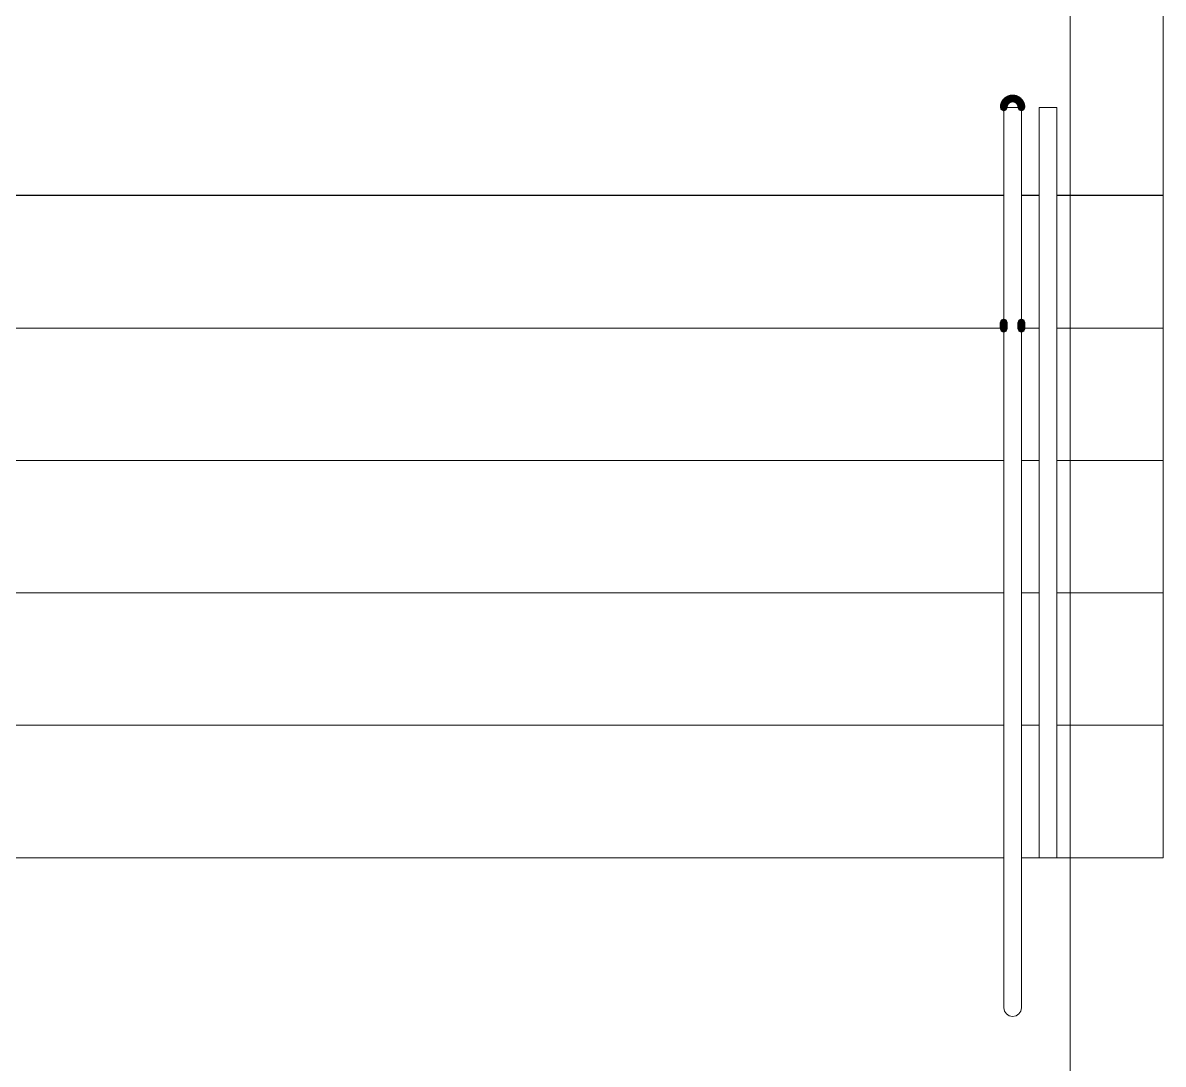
# Model space of a CAD drawing. Header units: millimetres. Extents: x -546 to 1681, y -650 to 1730.
# Drawn here: x 585.46 to 611.28, y 237.79 to 261.39 of the extents above; entities that cross this region are included whole.
import ezdxf

# ---------------------------------------------------------------- set-up
doc = ezdxf.new("R2010")
doc.units = ezdxf.units.MM

msp = doc.modelspace()

# ---------------------------------------------------------------- hatches: boundary and pattern name
h = msp.add_hatch(color=7)
h.dxf.hatch_style = 2
h.paths.add_polyline_path([(607.583, 259.479), (607.609, 259.416), (607.673, 259.389), (607.736, 259.416), (607.763, 259.479), (607.736, 259.551), (607.673, 259.577), (607.609, 259.551)])
h = msp.add_hatch(color=7)
h.dxf.hatch_style = 2
h.paths.add_polyline_path([(607.584, 259.498), (607.602, 259.432), (607.662, 259.398), (607.728, 259.416), (607.762, 259.476), (607.745, 259.55), (607.685, 259.584), (607.619, 259.566)])
h = msp.add_hatch(color=7)
h.dxf.hatch_style = 2
h.paths.add_polyline_path([(607.585, 259.506), (607.603, 259.44), (607.663, 259.406), (607.729, 259.424), (607.763, 259.484), (607.746, 259.558), (607.686, 259.592), (607.62, 259.574)])
h = msp.add_hatch(color=7)
h.dxf.hatch_style = 2
h.paths.add_polyline_path([(607.586, 259.514), (607.604, 259.448), (607.664, 259.414), (607.73, 259.432), (607.764, 259.492), (607.747, 259.566), (607.687, 259.6), (607.621, 259.582)])
h = msp.add_hatch(color=7)
h.dxf.hatch_style = 2
h.paths.add_polyline_path([(607.589, 259.533), (607.599, 259.465), (607.654, 259.424), (607.722, 259.434), (607.763, 259.489), (607.755, 259.565), (607.7, 259.606), (607.632, 259.596)])
h = msp.add_hatch(color=7)
h.dxf.hatch_style = 2
h.paths.add_polyline_path([(607.591, 259.541), (607.601, 259.473), (607.656, 259.432), (607.724, 259.442), (607.765, 259.497), (607.757, 259.573), (607.702, 259.614), (607.634, 259.604)])
h = msp.add_hatch(color=7)
h.dxf.hatch_style = 2
h.paths.add_polyline_path([(607.591, 259.541), (607.601, 259.473), (607.656, 259.432), (607.724, 259.442), (607.765, 259.497), (607.757, 259.573), (607.702, 259.614), (607.634, 259.604)])
h = msp.add_hatch(color=7)
h.dxf.hatch_style = 2
h.paths.add_polyline_path([(607.596, 259.556), (607.606, 259.488), (607.661, 259.447), (607.729, 259.457), (607.77, 259.512), (607.762, 259.588), (607.707, 259.629), (607.639, 259.619)])
h = msp.add_hatch(color=7)
h.dxf.hatch_style = 2
h.paths.add_polyline_path([(607.596, 259.556), (607.606, 259.488), (607.661, 259.447), (607.729, 259.457), (607.77, 259.512), (607.762, 259.588), (607.707, 259.629), (607.639, 259.619)])
h = msp.add_hatch(color=7)
h.dxf.hatch_style = 2
h.paths.add_polyline_path([(607.597, 259.563), (607.596, 259.494), (607.644, 259.444), (607.713, 259.444), (607.763, 259.492), (607.766, 259.568), (607.718, 259.617), (607.65, 259.618)])
h = msp.add_hatch(color=7)
h.dxf.hatch_style = 2
h.paths.add_polyline_path([(607.597, 259.563), (607.596, 259.494), (607.644, 259.444), (607.713, 259.444), (607.763, 259.492), (607.766, 259.568), (607.718, 259.617), (607.65, 259.618)])
h = msp.add_hatch(color=7)
h.dxf.hatch_style = 2
h.paths.add_polyline_path([(607.61, 259.594), (607.601, 259.526), (607.643, 259.471), (607.712, 259.462), (607.766, 259.505), (607.779, 259.58), (607.737, 259.634), (607.668, 259.643)])
h = msp.add_hatch(color=7)
h.dxf.hatch_style = 2
h.paths.add_polyline_path([(607.61, 259.594), (607.601, 259.526), (607.643, 259.471), (607.712, 259.462), (607.766, 259.505), (607.779, 259.58), (607.737, 259.634), (607.668, 259.643)])
h = msp.add_hatch(color=7)
h.dxf.hatch_style = 2
h.paths.add_polyline_path([(607.602, 259.578), (607.601, 259.509), (607.649, 259.459), (607.718, 259.459), (607.768, 259.507), (607.771, 259.583), (607.723, 259.632), (607.655, 259.633)])
h = msp.add_hatch(color=7)
h.dxf.hatch_style = 2
h.paths.add_polyline_path([(607.602, 259.578), (607.601, 259.509), (607.649, 259.459), (607.718, 259.459), (607.768, 259.507), (607.771, 259.583), (607.723, 259.632), (607.655, 259.633)])
h = msp.add_hatch(color=7)
h.dxf.hatch_style = 2
h.paths.add_polyline_path([(607.617, 259.609), (607.608, 259.541), (607.65, 259.486), (607.719, 259.477), (607.773, 259.52), (607.786, 259.595), (607.744, 259.649), (607.675, 259.658)])
h = msp.add_hatch(color=7)
h.dxf.hatch_style = 2
h.paths.add_polyline_path([(607.617, 259.609), (607.608, 259.541), (607.65, 259.486), (607.719, 259.477), (607.773, 259.52), (607.786, 259.595), (607.744, 259.649), (607.675, 259.658)])
h = msp.add_hatch(color=7)
h.dxf.hatch_style = 2
h.paths.add_polyline_path([(607.608, 259.588), (607.61, 259.519), (607.66, 259.472), (607.729, 259.474), (607.776, 259.525), (607.777, 259.601), (607.727, 259.648), (607.658, 259.646)])
h = msp.add_hatch(color=7)
h.dxf.hatch_style = 2
h.paths.add_polyline_path([(607.608, 259.588), (607.61, 259.519), (607.66, 259.472), (607.729, 259.474), (607.776, 259.525), (607.777, 259.601), (607.727, 259.648), (607.658, 259.646)])
h = msp.add_hatch(color=7)
h.dxf.hatch_style = 2
h.paths.add_polyline_path([(607.621, 259.616), (607.612, 259.548), (607.654, 259.493), (607.723, 259.484), (607.777, 259.527), (607.79, 259.602), (607.748, 259.656), (607.679, 259.665)])
h = msp.add_hatch(color=7)
h.dxf.hatch_style = 2
h.paths.add_polyline_path([(607.621, 259.616), (607.612, 259.548), (607.654, 259.493), (607.723, 259.484), (607.777, 259.527), (607.79, 259.602), (607.748, 259.656), (607.679, 259.665)])
h = msp.add_hatch(color=7)
h.dxf.hatch_style = 2
h.paths.add_polyline_path([(607.628, 259.628), (607.615, 259.561), (607.653, 259.503), (607.721, 259.49), (607.778, 259.528), (607.795, 259.602), (607.757, 259.659), (607.689, 259.672)])
h = msp.add_hatch(color=7)
h.dxf.hatch_style = 2
h.paths.add_polyline_path([(607.628, 259.628), (607.615, 259.561), (607.653, 259.503), (607.721, 259.49), (607.778, 259.528), (607.795, 259.602), (607.757, 259.659), (607.689, 259.672)])
h = msp.add_hatch(color=7)
h.dxf.hatch_style = 2
h.paths.add_polyline_path([(607.634, 259.636), (607.618, 259.569), (607.655, 259.511), (607.722, 259.495), (607.78, 259.532), (607.801, 259.606), (607.764, 259.664), (607.697, 259.68)])
h = msp.add_hatch(color=7)
h.dxf.hatch_style = 2
h.paths.add_polyline_path([(607.634, 259.636), (607.618, 259.569), (607.655, 259.511), (607.722, 259.495), (607.78, 259.532), (607.801, 259.606), (607.764, 259.664), (607.697, 259.68)])
h = msp.add_hatch(color=7)
h.dxf.hatch_style = 2
h.paths.add_polyline_path([(607.643, 259.649), (607.622, 259.583), (607.654, 259.522), (607.72, 259.502), (607.781, 259.534), (607.806, 259.605), (607.775, 259.666), (607.709, 259.687)])
h = msp.add_hatch(color=7)
h.dxf.hatch_style = 2
h.paths.add_polyline_path([(607.643, 259.649), (607.622, 259.583), (607.654, 259.522), (607.72, 259.502), (607.781, 259.534), (607.806, 259.605), (607.775, 259.666), (607.709, 259.687)])
h = msp.add_hatch(color=7)
h.dxf.hatch_style = 2
h.paths.add_polyline_path([(607.648, 259.655), (607.627, 259.589), (607.659, 259.528), (607.725, 259.508), (607.786, 259.54), (607.811, 259.611), (607.78, 259.672), (607.714, 259.693)])
h = msp.add_hatch(color=7)
h.dxf.hatch_style = 2
h.paths.add_polyline_path([(607.648, 259.655), (607.627, 259.589), (607.659, 259.528), (607.725, 259.508), (607.786, 259.54), (607.811, 259.611), (607.78, 259.672), (607.714, 259.693)])
h = msp.add_hatch(color=7)
h.dxf.hatch_style = 2
h.paths.add_polyline_path([(607.658, 259.667), (607.632, 259.603), (607.658, 259.54), (607.722, 259.513), (607.786, 259.54), (607.818, 259.609), (607.792, 259.673), (607.728, 259.699)])
h = msp.add_hatch(color=7)
h.dxf.hatch_style = 2
h.paths.add_polyline_path([(607.658, 259.667), (607.632, 259.603), (607.658, 259.54), (607.722, 259.513), (607.786, 259.54), (607.818, 259.609), (607.792, 259.673), (607.728, 259.699)])
h = msp.add_hatch(color=7)
h.dxf.hatch_style = 2
h.paths.add_polyline_path([(607.659, 259.667), (607.638, 259.601), (607.67, 259.54), (607.736, 259.52), (607.797, 259.552), (607.822, 259.623), (607.791, 259.684), (607.725, 259.705)])
h = msp.add_hatch(color=7)
h.dxf.hatch_style = 2
h.paths.add_polyline_path([(607.659, 259.667), (607.638, 259.601), (607.67, 259.54), (607.736, 259.52), (607.797, 259.552), (607.822, 259.623), (607.791, 259.684), (607.725, 259.705)])
h = msp.add_hatch(color=7)
h.dxf.hatch_style = 2
h.paths.add_polyline_path([(607.675, 259.684), (607.643, 259.623), (607.664, 259.558), (607.725, 259.526), (607.791, 259.546), (607.828, 259.612), (607.808, 259.678), (607.747, 259.71)])
h = msp.add_hatch(color=7)
h.dxf.hatch_style = 2
h.paths.add_polyline_path([(607.675, 259.684), (607.643, 259.623), (607.664, 259.558), (607.725, 259.526), (607.791, 259.546), (607.828, 259.612), (607.808, 259.678), (607.747, 259.71)])
h = msp.add_hatch(color=7)
h.dxf.hatch_style = 2
h.paths.add_polyline_path([(607.681, 259.689), (607.649, 259.628), (607.67, 259.563), (607.731, 259.531), (607.797, 259.551), (607.834, 259.617), (607.814, 259.683), (607.753, 259.715)])
h = msp.add_hatch(color=7)
h.dxf.hatch_style = 2
h.paths.add_polyline_path([(607.681, 259.689), (607.649, 259.628), (607.67, 259.563), (607.731, 259.531), (607.797, 259.551), (607.834, 259.617), (607.814, 259.683), (607.753, 259.715)])
h = msp.add_hatch(color=7)
h.dxf.hatch_style = 2
h.paths.add_polyline_path([(607.687, 259.694), (607.655, 259.633), (607.676, 259.568), (607.737, 259.536), (607.803, 259.556), (607.84, 259.622), (607.82, 259.688), (607.759, 259.72)])
h = msp.add_hatch(color=7)
h.dxf.hatch_style = 2
h.paths.add_polyline_path([(607.687, 259.694), (607.655, 259.633), (607.676, 259.568), (607.737, 259.536), (607.803, 259.556), (607.84, 259.622), (607.82, 259.688), (607.759, 259.72)])
h = msp.add_hatch(color=7)
h.dxf.hatch_style = 2
h.paths.add_polyline_path([(607.699, 259.703), (607.662, 259.645), (607.678, 259.578), (607.736, 259.541), (607.803, 259.557), (607.847, 259.62), (607.831, 259.687), (607.773, 259.724)])
h = msp.add_hatch(color=7)
h.dxf.hatch_style = 2
h.paths.add_polyline_path([(607.699, 259.703), (607.662, 259.645), (607.678, 259.578), (607.736, 259.541), (607.803, 259.557), (607.847, 259.62), (607.831, 259.687), (607.773, 259.724)])
h = msp.add_hatch(color=7)
h.dxf.hatch_style = 2
h.paths.add_polyline_path([(607.7, 259.704), (607.668, 259.643), (607.689, 259.578), (607.75, 259.546), (607.816, 259.566), (607.853, 259.632), (607.833, 259.698), (607.772, 259.73)])
h = msp.add_hatch(color=7)
h.dxf.hatch_style = 2
h.paths.add_polyline_path([(607.7, 259.704), (607.668, 259.643), (607.689, 259.578), (607.75, 259.546), (607.816, 259.566), (607.853, 259.632), (607.833, 259.698), (607.772, 259.73)])
h = msp.add_hatch(color=7)
h.dxf.hatch_style = 2
h.paths.add_polyline_path([(607.719, 259.718), (607.677, 259.664), (607.686, 259.596), (607.74, 259.553), (607.809, 259.562), (607.858, 259.621), (607.849, 259.689), (607.795, 259.731)])
h = msp.add_hatch(color=7)
h.dxf.hatch_style = 2
h.paths.add_polyline_path([(607.719, 259.718), (607.677, 259.664), (607.686, 259.596), (607.74, 259.553), (607.809, 259.562), (607.858, 259.621), (607.849, 259.689), (607.795, 259.731)])
h = msp.add_hatch(color=7)
h.dxf.hatch_style = 2
h.paths.add_polyline_path([(607.726, 259.722), (607.684, 259.668), (607.693, 259.6), (607.747, 259.557), (607.816, 259.566), (607.865, 259.625), (607.856, 259.693), (607.802, 259.735)])
h = msp.add_hatch(color=7)
h.dxf.hatch_style = 2
h.paths.add_polyline_path([(607.726, 259.722), (607.684, 259.668), (607.693, 259.6), (607.747, 259.557), (607.816, 259.566), (607.865, 259.625), (607.856, 259.693), (607.802, 259.735)])
h = msp.add_hatch(color=7)
h.dxf.hatch_style = 2
h.paths.add_polyline_path([(607.742, 259.731), (607.694, 259.682), (607.695, 259.613), (607.745, 259.565), (607.813, 259.565), (607.868, 259.618), (607.868, 259.687), (607.818, 259.735)])
h = msp.add_hatch(color=7)
h.dxf.hatch_style = 2
h.paths.add_polyline_path([(607.742, 259.731), (607.694, 259.682), (607.695, 259.613), (607.745, 259.565), (607.813, 259.565), (607.868, 259.618), (607.868, 259.687), (607.818, 259.735)])
h = msp.add_hatch(color=7)
h.dxf.hatch_style = 2
h.paths.add_polyline_path([(607.745, 259.732), (607.7, 259.68), (607.704, 259.611), (607.757, 259.566), (607.825, 259.571), (607.878, 259.627), (607.873, 259.695), (607.821, 259.74)])
h = msp.add_hatch(color=7)
h.dxf.hatch_style = 2
h.paths.add_polyline_path([(607.745, 259.732), (607.7, 259.68), (607.704, 259.611), (607.757, 259.566), (607.825, 259.571), (607.878, 259.627), (607.873, 259.695), (607.821, 259.74)])
h = msp.add_hatch(color=7)
h.dxf.hatch_style = 2
h.paths.add_polyline_path([(607.757, 259.738), (607.709, 259.689), (607.71, 259.62), (607.76, 259.572), (607.828, 259.572), (607.883, 259.625), (607.883, 259.694), (607.833, 259.742)])
h = msp.add_hatch(color=7)
h.dxf.hatch_style = 2
h.paths.add_polyline_path([(607.757, 259.738), (607.709, 259.689), (607.71, 259.62), (607.76, 259.572), (607.828, 259.572), (607.883, 259.625), (607.883, 259.694), (607.833, 259.742)])
h = msp.add_hatch(color=7)
h.dxf.hatch_style = 2
h.paths.add_polyline_path([(607.778, 259.745), (607.723, 259.704), (607.713, 259.636), (607.754, 259.581), (607.822, 259.571), (607.885, 259.614), (607.895, 259.682), (607.854, 259.737)])
h = msp.add_hatch(color=7)
h.dxf.hatch_style = 2
h.paths.add_polyline_path([(607.778, 259.745), (607.723, 259.704), (607.713, 259.636), (607.754, 259.581), (607.822, 259.571), (607.885, 259.614), (607.895, 259.682), (607.854, 259.737)])
h = msp.add_hatch(color=7)
h.dxf.hatch_style = 2
h.paths.add_polyline_path([(607.772, 259.743), (607.724, 259.694), (607.725, 259.625), (607.775, 259.577), (607.843, 259.577), (607.898, 259.63), (607.898, 259.699), (607.848, 259.747)])
h = msp.add_hatch(color=7)
h.dxf.hatch_style = 2
h.paths.add_polyline_path([(607.772, 259.743), (607.724, 259.694), (607.725, 259.625), (607.775, 259.577), (607.843, 259.577), (607.898, 259.63), (607.898, 259.699), (607.848, 259.747)])
h = msp.add_hatch(color=7)
h.dxf.hatch_style = 2
h.paths.add_polyline_path([(607.793, 259.75), (607.738, 259.709), (607.728, 259.641), (607.769, 259.586), (607.837, 259.576), (607.9, 259.619), (607.91, 259.687), (607.869, 259.742)])
h = msp.add_hatch(color=7)
h.dxf.hatch_style = 2
h.paths.add_polyline_path([(607.793, 259.75), (607.738, 259.709), (607.728, 259.641), (607.769, 259.586), (607.837, 259.576), (607.9, 259.619), (607.91, 259.687), (607.869, 259.742)])
h = msp.add_hatch(color=7)
h.dxf.hatch_style = 2
h.paths.add_polyline_path([(607.801, 259.752), (607.746, 259.711), (607.736, 259.643), (607.777, 259.588), (607.845, 259.578), (607.908, 259.621), (607.918, 259.689), (607.877, 259.744)])
h = msp.add_hatch(color=7)
h.dxf.hatch_style = 2
h.paths.add_polyline_path([(607.801, 259.752), (607.746, 259.711), (607.736, 259.643), (607.777, 259.588), (607.845, 259.578), (607.908, 259.621), (607.918, 259.689), (607.877, 259.744)])
h = msp.add_hatch(color=7)
h.dxf.hatch_style = 2
h.paths.add_polyline_path([(607.818, 259.756), (607.759, 259.721), (607.742, 259.654), (607.777, 259.595), (607.844, 259.578), (607.91, 259.614), (607.927, 259.681), (607.892, 259.74)])
h = msp.add_hatch(color=7)
h.dxf.hatch_style = 2
h.paths.add_polyline_path([(607.818, 259.756), (607.759, 259.721), (607.742, 259.654), (607.777, 259.595), (607.844, 259.578), (607.91, 259.614), (607.927, 259.681), (607.892, 259.74)])
h = msp.add_hatch(color=7)
h.dxf.hatch_style = 2
h.paths.add_polyline_path([(607.816, 259.755), (607.761, 259.714), (607.751, 259.646), (607.792, 259.591), (607.86, 259.581), (607.923, 259.624), (607.933, 259.692), (607.892, 259.747)])
h = msp.add_hatch(color=7)
h.dxf.hatch_style = 2
h.paths.add_polyline_path([(607.816, 259.755), (607.761, 259.714), (607.751, 259.646), (607.792, 259.591), (607.86, 259.581), (607.923, 259.624), (607.933, 259.692), (607.892, 259.747)])
h = msp.add_hatch(color=7)
h.dxf.hatch_style = 2
h.paths.add_polyline_path([(607.846, 259.76), (607.782, 259.734), (607.756, 259.67), (607.782, 259.607), (607.846, 259.58), (607.917, 259.607), (607.944, 259.67), (607.917, 259.734)])
h = msp.add_hatch(color=7)
h.dxf.hatch_style = 2
h.paths.add_polyline_path([(607.846, 259.76), (607.782, 259.734), (607.756, 259.67), (607.782, 259.607), (607.846, 259.58), (607.917, 259.607), (607.944, 259.67), (607.917, 259.734)])
h = msp.add_hatch(color=7)
h.dxf.hatch_style = 2
h.paths.add_polyline_path([(607.843, 259.759), (607.783, 259.725), (607.765, 259.659), (607.799, 259.599), (607.865, 259.581), (607.933, 259.616), (607.951, 259.682), (607.917, 259.742)])
h = msp.add_hatch(color=7)
h.dxf.hatch_style = 2
h.paths.add_polyline_path([(607.843, 259.759), (607.783, 259.725), (607.765, 259.659), (607.799, 259.599), (607.865, 259.581), (607.933, 259.616), (607.951, 259.682), (607.917, 259.742)])
h = msp.add_hatch(color=7)
h.dxf.hatch_style = 2
h.paths.add_polyline_path([(607.862, 259.761), (607.798, 259.735), (607.772, 259.671), (607.798, 259.608), (607.862, 259.581), (607.933, 259.608), (607.96, 259.671), (607.933, 259.735)])
h = msp.add_hatch(color=7)
h.dxf.hatch_style = 2
h.paths.add_polyline_path([(607.862, 259.761), (607.798, 259.735), (607.772, 259.671), (607.798, 259.608), (607.862, 259.581), (607.933, 259.608), (607.96, 259.671), (607.933, 259.735)])
h = msp.add_hatch(color=7)
h.dxf.hatch_style = 2
h.paths.add_polyline_path([(607.87, 259.761), (607.806, 259.735), (607.78, 259.671), (607.806, 259.608), (607.87, 259.581), (607.935, 259.608), (607.962, 259.671), (607.935, 259.735)])
h = msp.add_hatch(color=7)
h.dxf.hatch_style = 2
h.paths.add_polyline_path([(607.87, 259.761), (607.806, 259.735), (607.78, 259.671), (607.806, 259.608), (607.87, 259.581), (607.935, 259.608), (607.962, 259.671), (607.935, 259.735)])
h = msp.add_hatch(color=7)
h.dxf.hatch_style = 2
h.paths.add_polyline_path([(607.872, 259.761), (607.808, 259.735), (607.782, 259.671), (607.808, 259.608), (607.872, 259.581), (607.943, 259.608), (607.97, 259.671), (607.943, 259.735)])
h = msp.add_hatch(color=7)
h.dxf.hatch_style = 2
h.paths.add_polyline_path([(607.872, 259.761), (607.808, 259.735), (607.782, 259.671), (607.808, 259.608), (607.872, 259.581), (607.943, 259.608), (607.97, 259.671), (607.943, 259.735)])
h = msp.add_hatch(color=7)
h.dxf.hatch_style = 2
h.paths.add_polyline_path([(607.88, 259.761), (607.816, 259.735), (607.79, 259.671), (607.816, 259.608), (607.88, 259.581), (607.951, 259.608), (607.978, 259.671), (607.951, 259.735)])
h = msp.add_hatch(color=7)
h.dxf.hatch_style = 2
h.paths.add_polyline_path([(607.88, 259.761), (607.816, 259.735), (607.79, 259.671), (607.816, 259.608), (607.88, 259.581), (607.951, 259.608), (607.978, 259.671), (607.951, 259.735)])
h = msp.add_hatch(color=7)
h.dxf.hatch_style = 2
h.paths.add_polyline_path([(607.899, 259.76), (607.833, 259.742), (607.799, 259.682), (607.817, 259.616), (607.877, 259.582), (607.951, 259.599), (607.985, 259.659), (607.967, 259.725)])
h = msp.add_hatch(color=7)
h.dxf.hatch_style = 2
h.paths.add_polyline_path([(607.899, 259.76), (607.833, 259.742), (607.799, 259.682), (607.817, 259.616), (607.877, 259.582), (607.951, 259.599), (607.985, 259.659), (607.967, 259.725)])
h = msp.add_hatch(color=7)
h.dxf.hatch_style = 2
h.paths.add_polyline_path([(607.907, 259.759), (607.841, 259.741), (607.807, 259.681), (607.825, 259.615), (607.885, 259.581), (607.959, 259.598), (607.993, 259.658), (607.975, 259.724)])
h = msp.add_hatch(color=7)
h.dxf.hatch_style = 2
h.paths.add_polyline_path([(607.907, 259.759), (607.841, 259.741), (607.807, 259.681), (607.825, 259.615), (607.885, 259.581), (607.959, 259.598), (607.993, 259.658), (607.975, 259.724)])
h = msp.add_hatch(color=7)
h.dxf.hatch_style = 2
h.paths.add_polyline_path([(607.926, 259.756), (607.858, 259.746), (607.817, 259.691), (607.827, 259.623), (607.882, 259.582), (607.958, 259.59), (607.999, 259.645), (607.989, 259.713)])
h = msp.add_hatch(color=7)
h.dxf.hatch_style = 2
h.paths.add_polyline_path([(607.926, 259.756), (607.858, 259.746), (607.817, 259.691), (607.827, 259.623), (607.882, 259.582), (607.958, 259.59), (607.999, 259.645), (607.989, 259.713)])
h = msp.add_hatch(color=7)
h.dxf.hatch_style = 2
h.paths.add_polyline_path([(607.923, 259.756), (607.857, 259.738), (607.823, 259.678), (607.841, 259.612), (607.901, 259.578), (607.975, 259.595), (608.009, 259.655), (607.991, 259.721)])
h = msp.add_hatch(color=7)
h.dxf.hatch_style = 2
h.paths.add_polyline_path([(607.923, 259.756), (607.857, 259.738), (607.823, 259.678), (607.841, 259.612), (607.901, 259.578), (607.975, 259.595), (608.009, 259.655), (607.991, 259.721)])
h = msp.add_hatch(color=7)
h.dxf.hatch_style = 2
h.paths.add_polyline_path([(607.942, 259.753), (607.874, 259.743), (607.833, 259.688), (607.843, 259.62), (607.898, 259.579), (607.974, 259.587), (608.015, 259.642), (608.005, 259.71)])
h = msp.add_hatch(color=7)
h.dxf.hatch_style = 2
h.paths.add_polyline_path([(607.942, 259.753), (607.874, 259.743), (607.833, 259.688), (607.843, 259.62), (607.898, 259.579), (607.974, 259.587), (608.015, 259.642), (608.005, 259.71)])
h = msp.add_hatch(color=7)
h.dxf.hatch_style = 2
h.paths.add_polyline_path([(607.963, 259.747), (607.895, 259.748), (607.845, 259.7), (607.844, 259.631), (607.892, 259.581), (607.968, 259.578), (608.018, 259.626), (608.018, 259.695)])
h = msp.add_hatch(color=7)
h.dxf.hatch_style = 2
h.paths.add_polyline_path([(607.963, 259.747), (607.895, 259.748), (607.845, 259.7), (607.844, 259.631), (607.892, 259.581), (607.968, 259.578), (608.018, 259.626), (608.018, 259.695)])
h = msp.add_hatch(color=7)
h.dxf.hatch_style = 2
h.paths.add_polyline_path([(607.967, 259.745), (607.898, 259.743), (607.851, 259.693), (607.853, 259.624), (607.903, 259.577), (607.98, 259.576), (608.027, 259.627), (608.025, 259.695)])
h = msp.add_hatch(color=7)
h.dxf.hatch_style = 2
h.paths.add_polyline_path([(607.967, 259.745), (607.898, 259.743), (607.851, 259.693), (607.853, 259.624), (607.903, 259.577), (607.98, 259.576), (608.027, 259.627), (608.025, 259.695)])
h = msp.add_hatch(color=7)
h.dxf.hatch_style = 2
h.paths.add_polyline_path([(607.968, 259.745), (607.899, 259.737), (607.856, 259.683), (607.864, 259.615), (607.918, 259.572), (607.994, 259.578), (608.036, 259.631), (608.029, 259.7)])
h = msp.add_hatch(color=7)
h.dxf.hatch_style = 2
h.paths.add_polyline_path([(607.968, 259.745), (607.899, 259.737), (607.856, 259.683), (607.864, 259.615), (607.918, 259.572), (607.994, 259.578), (608.036, 259.631), (608.029, 259.7)])
h = msp.add_hatch(color=7)
h.dxf.hatch_style = 2
h.paths.add_polyline_path([(607.99, 259.737), (607.922, 259.741), (607.869, 259.696), (607.865, 259.628), (607.91, 259.576), (607.986, 259.567), (608.038, 259.612), (608.043, 259.681)])
h = msp.add_hatch(color=7)
h.dxf.hatch_style = 2
h.paths.add_polyline_path([(607.99, 259.737), (607.922, 259.741), (607.869, 259.696), (607.865, 259.628), (607.91, 259.576), (607.986, 259.567), (608.038, 259.612), (608.043, 259.681)])
h = msp.add_hatch(color=7)
h.dxf.hatch_style = 2
h.paths.add_polyline_path([(607.993, 259.735), (607.925, 259.736), (607.875, 259.688), (607.874, 259.619), (607.922, 259.569), (607.998, 259.566), (608.048, 259.614), (608.048, 259.683)])
h = msp.add_hatch(color=7)
h.dxf.hatch_style = 2
h.paths.add_polyline_path([(607.993, 259.735), (607.925, 259.736), (607.875, 259.688), (607.874, 259.619), (607.922, 259.569), (607.998, 259.566), (608.048, 259.614), (608.048, 259.683)])
h = msp.add_hatch(color=7)
h.dxf.hatch_style = 2
h.paths.add_polyline_path([(608.01, 259.727), (607.941, 259.736), (607.887, 259.694), (607.878, 259.626), (607.92, 259.571), (607.996, 259.558), (608.05, 259.601), (608.059, 259.669)])
h = msp.add_hatch(color=7)
h.dxf.hatch_style = 2
h.paths.add_polyline_path([(608.01, 259.727), (607.941, 259.736), (607.887, 259.694), (607.878, 259.626), (607.92, 259.571), (607.996, 259.558), (608.05, 259.601), (608.059, 259.669)])
h = msp.add_hatch(color=7)
h.dxf.hatch_style = 2
h.paths.add_polyline_path([(608.017, 259.723), (607.948, 259.732), (607.894, 259.69), (607.885, 259.622), (607.927, 259.567), (608.003, 259.554), (608.057, 259.597), (608.066, 259.665)])
h = msp.add_hatch(color=7)
h.dxf.hatch_style = 2
h.paths.add_polyline_path([(608.017, 259.723), (607.948, 259.732), (607.894, 259.69), (607.885, 259.622), (607.927, 259.567), (608.003, 259.554), (608.057, 259.597), (608.066, 259.665)])
h = msp.add_hatch(color=7)
h.dxf.hatch_style = 2
h.paths.add_polyline_path([(608.037, 259.71), (607.971, 259.731), (607.91, 259.699), (607.889, 259.633), (607.921, 259.572), (607.993, 259.547), (608.054, 259.579), (608.074, 259.644)])
h = msp.add_hatch(color=7)
h.dxf.hatch_style = 2
h.paths.add_polyline_path([(608.037, 259.71), (607.971, 259.731), (607.91, 259.699), (607.889, 259.633), (607.921, 259.572), (607.993, 259.547), (608.054, 259.579), (608.074, 259.644)])
h = msp.add_hatch(color=7)
h.dxf.hatch_style = 2
h.paths.add_polyline_path([(608.03, 259.714), (607.961, 259.723), (607.907, 259.681), (607.898, 259.613), (607.94, 259.558), (608.016, 259.545), (608.07, 259.588), (608.079, 259.656)])
h = msp.add_hatch(color=7)
h.dxf.hatch_style = 2
h.paths.add_polyline_path([(608.03, 259.714), (607.961, 259.723), (607.907, 259.681), (607.898, 259.613), (607.94, 259.558), (608.016, 259.545), (608.07, 259.588), (608.079, 259.656)])
h = msp.add_hatch(color=7)
h.dxf.hatch_style = 2
h.paths.add_polyline_path([(608.05, 259.701), (607.984, 259.722), (607.923, 259.69), (607.902, 259.624), (607.934, 259.563), (608.006, 259.538), (608.067, 259.57), (608.087, 259.635)])
h = msp.add_hatch(color=7)
h.dxf.hatch_style = 2
h.paths.add_polyline_path([(608.05, 259.701), (607.984, 259.722), (607.923, 259.69), (607.902, 259.624), (607.934, 259.563), (608.006, 259.538), (608.067, 259.57), (608.087, 259.635)])
h = msp.add_hatch(color=7)
h.dxf.hatch_style = 2
h.paths.add_polyline_path([(608.056, 259.696), (607.99, 259.717), (607.929, 259.685), (607.908, 259.619), (607.94, 259.558), (608.012, 259.533), (608.073, 259.565), (608.093, 259.63)])
h = msp.add_hatch(color=7)
h.dxf.hatch_style = 2
h.paths.add_polyline_path([(608.056, 259.696), (607.99, 259.717), (607.929, 259.685), (607.908, 259.619), (607.94, 259.558), (608.012, 259.533), (608.073, 259.565), (608.093, 259.63)])
h = msp.add_hatch(color=7)
h.dxf.hatch_style = 2
h.paths.add_polyline_path([(608.068, 259.686), (608.004, 259.712), (607.94, 259.686), (607.914, 259.622), (607.94, 259.559), (608.01, 259.526), (608.074, 259.553), (608.1, 259.616)])
h = msp.add_hatch(color=7)
h.dxf.hatch_style = 2
h.paths.add_polyline_path([(608.068, 259.686), (608.004, 259.712), (607.94, 259.686), (607.914, 259.622), (607.94, 259.559), (608.01, 259.526), (608.074, 259.553), (608.1, 259.616)])
h = msp.add_hatch(color=7)
h.dxf.hatch_style = 2
h.paths.add_polyline_path([(608.068, 259.685), (608.002, 259.706), (607.941, 259.674), (607.92, 259.608), (607.952, 259.547), (608.024, 259.522), (608.085, 259.554), (608.105, 259.619)])
h = msp.add_hatch(color=7)
h.dxf.hatch_style = 2
h.paths.add_polyline_path([(608.068, 259.685), (608.002, 259.706), (607.941, 259.674), (607.92, 259.608), (607.952, 259.547), (608.024, 259.522), (608.085, 259.554), (608.105, 259.619)])
h = msp.add_hatch(color=7)
h.dxf.hatch_style = 2
h.paths.add_polyline_path([(608.085, 259.669), (608.024, 259.701), (607.958, 259.68), (607.926, 259.619), (607.947, 259.554), (608.013, 259.516), (608.079, 259.536), (608.11, 259.597)])
h = msp.add_hatch(color=7)
h.dxf.hatch_style = 2
h.paths.add_polyline_path([(608.085, 259.669), (608.024, 259.701), (607.958, 259.68), (607.926, 259.619), (607.947, 259.554), (608.013, 259.516), (608.079, 259.536), (608.11, 259.597)])
h = msp.add_hatch(color=7)
h.dxf.hatch_style = 2
h.paths.add_polyline_path([(608.085, 259.669), (608.021, 259.695), (607.957, 259.669), (607.931, 259.605), (607.957, 259.542), (608.027, 259.509), (608.091, 259.536), (608.117, 259.599)])
h = msp.add_hatch(color=7)
h.dxf.hatch_style = 2
h.paths.add_polyline_path([(608.085, 259.669), (608.021, 259.695), (607.957, 259.669), (607.931, 259.605), (607.957, 259.542), (608.027, 259.509), (608.091, 259.536), (608.117, 259.599)])
h = msp.add_hatch(color=7)
h.dxf.hatch_style = 2
h.paths.add_polyline_path([(608.1, 259.651), (608.042, 259.688), (607.975, 259.672), (607.938, 259.614), (607.954, 259.547), (608.017, 259.503), (608.084, 259.519), (608.121, 259.577)])
h = msp.add_hatch(color=7)
h.dxf.hatch_style = 2
h.paths.add_polyline_path([(608.1, 259.651), (608.042, 259.688), (607.975, 259.672), (607.938, 259.614), (607.954, 259.547), (608.017, 259.503), (608.084, 259.519), (608.121, 259.577)])
h = msp.add_hatch(color=7)
h.dxf.hatch_style = 2
h.paths.add_polyline_path([(608.107, 259.642), (608.05, 259.68), (607.982, 259.667), (607.944, 259.61), (607.957, 259.542), (608.018, 259.498), (608.086, 259.511), (608.124, 259.569)])
h = msp.add_hatch(color=7)
h.dxf.hatch_style = 2
h.paths.add_polyline_path([(608.107, 259.642), (608.05, 259.68), (607.982, 259.667), (607.944, 259.61), (607.957, 259.542), (608.018, 259.498), (608.086, 259.511), (608.124, 259.569)])
h = msp.add_hatch(color=7)
h.dxf.hatch_style = 2
h.paths.add_polyline_path([(608.109, 259.638), (608.051, 259.675), (607.984, 259.659), (607.947, 259.601), (607.963, 259.534), (608.026, 259.49), (608.093, 259.506), (608.13, 259.564)])
h = msp.add_hatch(color=7)
h.dxf.hatch_style = 2
h.paths.add_polyline_path([(608.109, 259.638), (608.051, 259.675), (607.984, 259.659), (607.947, 259.601), (607.963, 259.534), (608.026, 259.49), (608.093, 259.506), (608.13, 259.564)])
h = msp.add_hatch(color=7)
h.dxf.hatch_style = 2
h.paths.add_polyline_path([(608.116, 259.629), (608.059, 259.667), (607.991, 259.654), (607.953, 259.597), (607.966, 259.529), (608.027, 259.485), (608.095, 259.498), (608.133, 259.556)])
h = msp.add_hatch(color=7)
h.dxf.hatch_style = 2
h.paths.add_polyline_path([(608.116, 259.629), (608.059, 259.667), (607.991, 259.654), (607.953, 259.597), (607.966, 259.529), (608.027, 259.485), (608.095, 259.498), (608.133, 259.556)])
h = msp.add_hatch(color=7)
h.dxf.hatch_style = 2
h.paths.add_polyline_path([(608.123, 259.618), (608.069, 259.66), (608, 259.651), (607.958, 259.597), (607.967, 259.529), (608.025, 259.479), (608.094, 259.488), (608.136, 259.543)])
h = msp.add_hatch(color=7)
h.dxf.hatch_style = 2
h.paths.add_polyline_path([(608.129, 259.606), (608.077, 259.651), (608.009, 259.647), (607.964, 259.595), (607.968, 259.526), (608.025, 259.473), (608.093, 259.478), (608.138, 259.53)])
h = msp.add_hatch(color=7)
h.dxf.hatch_style = 2
h.paths.add_polyline_path([(608.129, 259.606), (608.077, 259.651), (608.009, 259.647), (607.964, 259.595), (607.968, 259.526), (608.025, 259.473), (608.093, 259.478), (608.138, 259.53)])
h = msp.add_hatch(color=7)
h.dxf.hatch_style = 2
h.paths.add_polyline_path([(608.136, 259.594), (608.086, 259.642), (608.017, 259.641), (607.969, 259.592), (607.97, 259.523), (608.023, 259.468), (608.091, 259.468), (608.139, 259.518)])
h = msp.add_hatch(color=7)
h.dxf.hatch_style = 2
h.paths.add_polyline_path([(608.136, 259.594), (608.086, 259.642), (608.017, 259.641), (607.969, 259.592), (607.97, 259.523), (608.023, 259.468), (608.091, 259.468), (608.139, 259.518)])
h = msp.add_hatch(color=7)
h.dxf.hatch_style = 2
h.paths.add_polyline_path([(608.139, 259.587), (608.089, 259.635), (608.02, 259.634), (607.972, 259.585), (607.973, 259.516), (608.026, 259.461), (608.094, 259.461), (608.142, 259.511)])
h = msp.add_hatch(color=7)
h.dxf.hatch_style = 2
h.paths.add_polyline_path([(608.139, 259.587), (608.089, 259.635), (608.02, 259.634), (607.972, 259.585), (607.973, 259.516), (608.026, 259.461), (608.094, 259.461), (608.142, 259.511)])
h = msp.add_hatch(color=7)
h.dxf.hatch_style = 2
h.paths.add_polyline_path([(608.143, 259.576), (608.096, 259.626), (608.027, 259.628), (607.977, 259.581), (607.975, 259.513), (608.025, 259.454), (608.094, 259.452), (608.144, 259.499)])
h = msp.add_hatch(color=7)
h.dxf.hatch_style = 2
h.paths.add_polyline_path([(608.143, 259.576), (608.096, 259.626), (608.027, 259.628), (607.977, 259.581), (607.975, 259.513), (608.025, 259.454), (608.094, 259.452), (608.144, 259.499)])
h = msp.add_hatch(color=7)
h.dxf.hatch_style = 2
h.paths.add_polyline_path([(608.148, 259.561), (608.106, 259.615), (608.037, 259.623), (607.983, 259.58), (607.975, 259.511), (608.02, 259.451), (608.089, 259.443), (608.143, 259.486)])
h = msp.add_hatch(color=7)
h.dxf.hatch_style = 2
h.paths.add_polyline_path([(608.148, 259.561), (608.106, 259.615), (608.037, 259.623), (607.983, 259.58), (607.975, 259.511), (608.02, 259.451), (608.089, 259.443), (608.143, 259.486)])
h = msp.add_hatch(color=7)
h.dxf.hatch_style = 2
h.paths.add_polyline_path([(608.151, 259.551), (608.11, 259.606), (608.042, 259.616), (607.987, 259.575), (607.977, 259.507), (608.02, 259.444), (608.088, 259.434), (608.143, 259.475)])
h = msp.add_hatch(color=7)
h.dxf.hatch_style = 2
h.paths.add_polyline_path([(608.151, 259.551), (608.11, 259.606), (608.042, 259.616), (607.987, 259.575), (607.977, 259.507), (608.02, 259.444), (608.088, 259.434), (608.143, 259.475)])
h = msp.add_hatch(color=7)
h.dxf.hatch_style = 2
h.paths.add_polyline_path([(608.153, 259.543), (608.112, 259.598), (608.044, 259.608), (607.989, 259.567), (607.979, 259.499), (608.022, 259.436), (608.09, 259.426), (608.145, 259.467)])
h = msp.add_hatch(color=7)
h.dxf.hatch_style = 2
h.paths.add_polyline_path([(608.153, 259.543), (608.112, 259.598), (608.044, 259.608), (607.989, 259.567), (607.979, 259.499), (608.022, 259.436), (608.09, 259.426), (608.145, 259.467)])
h = msp.add_hatch(color=7)
h.dxf.hatch_style = 2
h.paths.add_polyline_path([(608.155, 259.535), (608.114, 259.59), (608.046, 259.6), (607.991, 259.559), (607.981, 259.491), (608.024, 259.428), (608.092, 259.418), (608.147, 259.459)])
h = msp.add_hatch(color=7)
h.dxf.hatch_style = 2
h.paths.add_polyline_path([(608.159, 259.516), (608.125, 259.576), (608.059, 259.594), (607.999, 259.56), (607.981, 259.494), (608.016, 259.426), (608.082, 259.408), (608.142, 259.442)])
h = msp.add_hatch(color=7)
h.dxf.hatch_style = 2
h.paths.add_polyline_path([(608.16, 259.508), (608.126, 259.568), (608.06, 259.586), (608, 259.552), (607.982, 259.486), (608.017, 259.418), (608.083, 259.4), (608.143, 259.434)])
h = msp.add_hatch(color=7)
h.dxf.hatch_style = 2
h.paths.add_polyline_path([(608.162, 259.489), (608.135, 259.553), (608.072, 259.579), (608.008, 259.553), (607.982, 259.489), (608.008, 259.418), (608.072, 259.391), (608.135, 259.418)])
h = msp.add_hatch(color=7)
h.dxf.hatch_style = 2
h.paths.add_polyline_path([(608.162, 259.481), (608.135, 259.545), (608.072, 259.571), (608.008, 259.545), (607.982, 259.481), (608.008, 259.41), (608.072, 259.383), (608.135, 259.41)])
h = msp.add_hatch(color=7)
h.dxf.hatch_style = 2
h.paths.add_polyline_path([(607.583, 259.482), (607.601, 259.416), (607.661, 259.382), (607.727, 259.4), (607.761, 259.46), (607.744, 259.534), (607.684, 259.568), (607.618, 259.55)])
h = msp.add_hatch(color=7)
h.dxf.hatch_style = 2
h.paths.add_polyline_path([(608.162, 259.473), (608.135, 259.537), (608.072, 259.563), (608.008, 259.537), (607.982, 259.473), (608.008, 259.408), (608.072, 259.381), (608.135, 259.408)])
h = msp.add_hatch(color=7)
h.dxf.hatch_style = 2
h.paths.add_polyline_path([(607.762, 254.596), (607.735, 254.66), (607.672, 254.686), (607.608, 254.66), (607.582, 254.596), (607.582, 254.584), (607.608, 254.521), (607.672, 254.494), (607.735, 254.521), (607.762, 254.584)])
h = msp.add_hatch(color=7)
h.dxf.hatch_style = 2
h.paths.add_polyline_path([(607.762, 254.596), (607.735, 254.66), (607.672, 254.686), (607.608, 254.66), (607.582, 254.596), (607.582, 254.584), (607.608, 254.521), (607.672, 254.494), (607.735, 254.521), (607.762, 254.584)])
h = msp.add_hatch(color=7)
h.dxf.hatch_style = 2
h.paths.add_polyline_path([(607.762, 254.584), (607.735, 254.648), (607.672, 254.674), (607.608, 254.648), (607.582, 254.584), (607.582, 254.572), (607.608, 254.509), (607.672, 254.482), (607.735, 254.509), (607.762, 254.572)])
h = msp.add_hatch(color=7)
h.dxf.hatch_style = 2
h.paths.add_polyline_path([(607.762, 254.584), (607.735, 254.648), (607.672, 254.674), (607.608, 254.648), (607.582, 254.584), (607.582, 254.572), (607.608, 254.509), (607.672, 254.482), (607.735, 254.509), (607.762, 254.572)])
h = msp.add_hatch(color=7)
h.dxf.hatch_style = 2
h.paths.add_polyline_path([(607.762, 254.572), (607.735, 254.636), (607.672, 254.662), (607.608, 254.636), (607.582, 254.572), (607.582, 254.56), (607.608, 254.497), (607.672, 254.47), (607.735, 254.497), (607.762, 254.56)])
h = msp.add_hatch(color=7)
h.dxf.hatch_style = 2
h.paths.add_polyline_path([(607.762, 254.572), (607.735, 254.636), (607.672, 254.662), (607.608, 254.636), (607.582, 254.572), (607.582, 254.56), (607.608, 254.497), (607.672, 254.47), (607.735, 254.497), (607.762, 254.56)])
h = msp.add_hatch(color=7)
h.dxf.hatch_style = 2
h.paths.add_polyline_path([(607.982, 254.593), (608.008, 254.53), (608.072, 254.503), (608.135, 254.53), (608.162, 254.593), (608.135, 254.66), (608.072, 254.686), (608.008, 254.66)])
h = msp.add_hatch(color=7)
h.dxf.hatch_style = 2
h.paths.add_polyline_path([(607.982, 254.581), (608.008, 254.518), (608.072, 254.491), (608.135, 254.518), (608.162, 254.581), (608.162, 254.593), (608.135, 254.657), (608.072, 254.683), (608.008, 254.657), (607.982, 254.593)])
h = msp.add_hatch(color=7)
h.dxf.hatch_style = 2
h.paths.add_polyline_path([(607.982, 254.581), (608.008, 254.518), (608.072, 254.491), (608.135, 254.518), (608.162, 254.581), (608.162, 254.593), (608.135, 254.657), (608.072, 254.683), (608.008, 254.657), (607.982, 254.593)])
h = msp.add_hatch(color=7)
h.dxf.hatch_style = 2
h.paths.add_polyline_path([(607.982, 254.569), (608.008, 254.506), (608.072, 254.479), (608.135, 254.506), (608.162, 254.569), (608.162, 254.581), (608.135, 254.645), (608.072, 254.671), (608.008, 254.645), (607.982, 254.581)])
h = msp.add_hatch(color=7)
h.dxf.hatch_style = 2
h.paths.add_polyline_path([(607.982, 254.569), (608.008, 254.506), (608.072, 254.479), (608.135, 254.506), (608.162, 254.569), (608.162, 254.581), (608.135, 254.645), (608.072, 254.671), (608.008, 254.645), (607.982, 254.581)])
h = msp.add_hatch(color=7)
h.dxf.hatch_style = 2
h.paths.add_polyline_path([(607.762, 254.56), (607.735, 254.624), (607.672, 254.65), (607.608, 254.624), (607.582, 254.56), (607.582, 254.549), (607.608, 254.486), (607.672, 254.459), (607.735, 254.486), (607.762, 254.549)])
h = msp.add_hatch(color=7)
h.dxf.hatch_style = 2
h.paths.add_polyline_path([(607.762, 254.56), (607.735, 254.624), (607.672, 254.65), (607.608, 254.624), (607.582, 254.56), (607.582, 254.549), (607.608, 254.486), (607.672, 254.459), (607.735, 254.486), (607.762, 254.549)])
h = msp.add_hatch(color=7)
h.dxf.hatch_style = 2
h.paths.add_polyline_path([(607.762, 254.549), (607.735, 254.613), (607.672, 254.639), (607.608, 254.613), (607.582, 254.549), (607.582, 254.537), (607.608, 254.474), (607.672, 254.447), (607.735, 254.474), (607.762, 254.537)])
h = msp.add_hatch(color=7)
h.dxf.hatch_style = 2
h.paths.add_polyline_path([(607.762, 254.549), (607.735, 254.613), (607.672, 254.639), (607.608, 254.613), (607.582, 254.549), (607.582, 254.537), (607.608, 254.474), (607.672, 254.447), (607.735, 254.474), (607.762, 254.537)])
h = msp.add_hatch(color=7)
h.dxf.hatch_style = 2
h.paths.add_polyline_path([(607.762, 254.537), (607.735, 254.601), (607.672, 254.627), (607.608, 254.601), (607.582, 254.537), (607.582, 254.525), (607.608, 254.462), (607.672, 254.435), (607.735, 254.462), (607.762, 254.525)])
h = msp.add_hatch(color=7)
h.dxf.hatch_style = 2
h.paths.add_polyline_path([(607.762, 254.537), (607.735, 254.601), (607.672, 254.627), (607.608, 254.601), (607.582, 254.537), (607.582, 254.525), (607.608, 254.462), (607.672, 254.435), (607.735, 254.462), (607.762, 254.525)])
h = msp.add_hatch(color=7)
h.dxf.hatch_style = 2
h.paths.add_polyline_path([(607.762, 254.525), (607.735, 254.589), (607.672, 254.615), (607.608, 254.589), (607.582, 254.525), (607.582, 254.513), (607.608, 254.45), (607.672, 254.423), (607.735, 254.45), (607.762, 254.513)])
h = msp.add_hatch(color=7)
h.dxf.hatch_style = 2
h.paths.add_polyline_path([(607.762, 254.525), (607.735, 254.589), (607.672, 254.615), (607.608, 254.589), (607.582, 254.525), (607.582, 254.513), (607.608, 254.45), (607.672, 254.423), (607.735, 254.45), (607.762, 254.513)])
h = msp.add_hatch(color=7)
h.dxf.hatch_style = 2
h.paths.add_polyline_path([(607.762, 254.513), (607.735, 254.577), (607.672, 254.603), (607.608, 254.577), (607.582, 254.513), (607.582, 254.502), (607.608, 254.439), (607.672, 254.412), (607.735, 254.439), (607.762, 254.502)])
h = msp.add_hatch(color=7)
h.dxf.hatch_style = 2
h.paths.add_polyline_path([(607.762, 254.513), (607.735, 254.577), (607.672, 254.603), (607.608, 254.577), (607.582, 254.513), (607.582, 254.502), (607.608, 254.439), (607.672, 254.412), (607.735, 254.439), (607.762, 254.502)])
h = msp.add_hatch(color=7)
h.dxf.hatch_style = 2
h.paths.add_polyline_path([(607.762, 254.502), (607.735, 254.566), (607.672, 254.592), (607.608, 254.566), (607.582, 254.502), (607.582, 254.491), (607.608, 254.428), (607.672, 254.401), (607.735, 254.428), (607.762, 254.491)])
h = msp.add_hatch(color=7)
h.dxf.hatch_style = 2
h.paths.add_polyline_path([(607.762, 254.502), (607.735, 254.566), (607.672, 254.592), (607.608, 254.566), (607.582, 254.502), (607.582, 254.491), (607.608, 254.428), (607.672, 254.401), (607.735, 254.428), (607.762, 254.491)])
h = msp.add_hatch(color=7)
h.dxf.hatch_style = 2
h.paths.add_polyline_path([(607.762, 254.491), (607.735, 254.555), (607.672, 254.581), (607.608, 254.555), (607.582, 254.491), (607.582, 254.479), (607.608, 254.416), (607.672, 254.389), (607.735, 254.416), (607.762, 254.479)])
h = msp.add_hatch(color=7)
h.dxf.hatch_style = 2
h.paths.add_polyline_path([(607.762, 254.491), (607.735, 254.555), (607.672, 254.581), (607.608, 254.555), (607.582, 254.491), (607.582, 254.479), (607.608, 254.416), (607.672, 254.389), (607.735, 254.416), (607.762, 254.479)])
h = msp.add_hatch(color=7)
h.dxf.hatch_style = 2
h.paths.add_polyline_path([(607.762, 254.479), (607.735, 254.543), (607.672, 254.569), (607.608, 254.543), (607.582, 254.479), (607.582, 254.469), (607.608, 254.406), (607.672, 254.379), (607.735, 254.406), (607.762, 254.469)])
h = msp.add_hatch(color=7)
h.dxf.hatch_style = 2
h.paths.add_polyline_path([(607.762, 254.479), (607.735, 254.543), (607.672, 254.569), (607.608, 254.543), (607.582, 254.479), (607.582, 254.469), (607.608, 254.406), (607.672, 254.379), (607.735, 254.406), (607.762, 254.469)])
h = msp.add_hatch(color=7)
h.dxf.hatch_style = 2
h.paths.add_polyline_path([(607.762, 254.469), (607.735, 254.533), (607.672, 254.559), (607.608, 254.533), (607.582, 254.469), (607.582, 254.458), (607.608, 254.395), (607.672, 254.368), (607.735, 254.395), (607.762, 254.458)])
h = msp.add_hatch(color=7)
h.dxf.hatch_style = 2
h.paths.add_polyline_path([(607.762, 254.469), (607.735, 254.533), (607.672, 254.559), (607.608, 254.533), (607.582, 254.469), (607.582, 254.458), (607.608, 254.395), (607.672, 254.368), (607.735, 254.395), (607.762, 254.458)])
h = msp.add_hatch(color=7)
h.dxf.hatch_style = 2
h.paths.add_polyline_path([(607.762, 254.458), (607.735, 254.522), (607.672, 254.548), (607.608, 254.522), (607.582, 254.458), (607.608, 254.392), (607.672, 254.365), (607.735, 254.392)])
h = msp.add_hatch(color=7)
h.dxf.hatch_style = 2
h.paths.add_polyline_path([(607.762, 254.458), (607.735, 254.522), (607.672, 254.548), (607.608, 254.522), (607.582, 254.458), (607.608, 254.392), (607.672, 254.365), (607.735, 254.392)])
h = msp.add_hatch(color=7)
h.dxf.hatch_style = 2
h.paths.add_polyline_path([(607.982, 254.557), (608.008, 254.494), (608.072, 254.467), (608.135, 254.494), (608.162, 254.557), (608.162, 254.569), (608.135, 254.633), (608.072, 254.659), (608.008, 254.633), (607.982, 254.569)])
h = msp.add_hatch(color=7)
h.dxf.hatch_style = 2
h.paths.add_polyline_path([(607.982, 254.557), (608.008, 254.494), (608.072, 254.467), (608.135, 254.494), (608.162, 254.557), (608.162, 254.569), (608.135, 254.633), (608.072, 254.659), (608.008, 254.633), (607.982, 254.569)])
h = msp.add_hatch(color=7)
h.dxf.hatch_style = 2
h.paths.add_polyline_path([(607.982, 254.546), (608.008, 254.483), (608.072, 254.456), (608.135, 254.483), (608.162, 254.546), (608.162, 254.557), (608.135, 254.621), (608.072, 254.647), (608.008, 254.621), (607.982, 254.557)])
h = msp.add_hatch(color=7)
h.dxf.hatch_style = 2
h.paths.add_polyline_path([(607.982, 254.546), (608.008, 254.483), (608.072, 254.456), (608.135, 254.483), (608.162, 254.546), (608.162, 254.557), (608.135, 254.621), (608.072, 254.647), (608.008, 254.621), (607.982, 254.557)])
h = msp.add_hatch(color=7)
h.dxf.hatch_style = 2
h.paths.add_polyline_path([(607.982, 254.534), (608.008, 254.471), (608.072, 254.444), (608.135, 254.471), (608.162, 254.534), (608.162, 254.546), (608.135, 254.61), (608.072, 254.636), (608.008, 254.61), (607.982, 254.546)])
h = msp.add_hatch(color=7)
h.dxf.hatch_style = 2
h.paths.add_polyline_path([(607.982, 254.534), (608.008, 254.471), (608.072, 254.444), (608.135, 254.471), (608.162, 254.534), (608.162, 254.546), (608.135, 254.61), (608.072, 254.636), (608.008, 254.61), (607.982, 254.546)])
h = msp.add_hatch(color=7)
h.dxf.hatch_style = 2
h.paths.add_polyline_path([(607.982, 254.522), (608.008, 254.459), (608.072, 254.432), (608.135, 254.459), (608.162, 254.522), (608.162, 254.534), (608.135, 254.598), (608.072, 254.624), (608.008, 254.598), (607.982, 254.534)])
h = msp.add_hatch(color=7)
h.dxf.hatch_style = 2
h.paths.add_polyline_path([(607.982, 254.522), (608.008, 254.459), (608.072, 254.432), (608.135, 254.459), (608.162, 254.522), (608.162, 254.534), (608.135, 254.598), (608.072, 254.624), (608.008, 254.598), (607.982, 254.534)])
h = msp.add_hatch(color=7)
h.dxf.hatch_style = 2
h.paths.add_polyline_path([(607.982, 254.511), (608.008, 254.448), (608.072, 254.421), (608.135, 254.448), (608.162, 254.511), (608.162, 254.522), (608.135, 254.586), (608.072, 254.612), (608.008, 254.586), (607.982, 254.522)])
h = msp.add_hatch(color=7)
h.dxf.hatch_style = 2
h.paths.add_polyline_path([(607.982, 254.511), (608.008, 254.448), (608.072, 254.421), (608.135, 254.448), (608.162, 254.511), (608.162, 254.522), (608.135, 254.586), (608.072, 254.612), (608.008, 254.586), (607.982, 254.522)])
h = msp.add_hatch(color=7)
h.dxf.hatch_style = 2
h.paths.add_polyline_path([(607.982, 254.499), (608.008, 254.436), (608.072, 254.409), (608.135, 254.436), (608.162, 254.499), (608.162, 254.511), (608.135, 254.575), (608.072, 254.601), (608.008, 254.575), (607.982, 254.511)])
h = msp.add_hatch(color=7)
h.dxf.hatch_style = 2
h.paths.add_polyline_path([(607.982, 254.499), (608.008, 254.436), (608.072, 254.409), (608.135, 254.436), (608.162, 254.499), (608.162, 254.511), (608.135, 254.575), (608.072, 254.601), (608.008, 254.575), (607.982, 254.511)])
h = msp.add_hatch(color=7)
h.dxf.hatch_style = 2
h.paths.add_polyline_path([(607.982, 254.488), (608.008, 254.425), (608.072, 254.398), (608.135, 254.425), (608.162, 254.488), (608.162, 254.499), (608.135, 254.563), (608.072, 254.589), (608.008, 254.563), (607.982, 254.499)])
h = msp.add_hatch(color=7)
h.dxf.hatch_style = 2
h.paths.add_polyline_path([(607.982, 254.488), (608.008, 254.425), (608.072, 254.398), (608.135, 254.425), (608.162, 254.488), (608.162, 254.499), (608.135, 254.563), (608.072, 254.589), (608.008, 254.563), (607.982, 254.499)])
h = msp.add_hatch(color=7)
h.dxf.hatch_style = 2
h.paths.add_polyline_path([(607.982, 254.477), (608.008, 254.414), (608.072, 254.387), (608.135, 254.414), (608.162, 254.477), (608.162, 254.488), (608.135, 254.552), (608.072, 254.578), (608.008, 254.552), (607.982, 254.488)])
h = msp.add_hatch(color=7)
h.dxf.hatch_style = 2
h.paths.add_polyline_path([(607.982, 254.477), (608.008, 254.414), (608.072, 254.387), (608.135, 254.414), (608.162, 254.477), (608.162, 254.488), (608.135, 254.552), (608.072, 254.578), (608.008, 254.552), (607.982, 254.488)])
h = msp.add_hatch(color=7)
h.dxf.hatch_style = 2
h.paths.add_polyline_path([(607.982, 254.466), (608.008, 254.403), (608.072, 254.376), (608.135, 254.403), (608.162, 254.466), (608.162, 254.477), (608.135, 254.541), (608.072, 254.567), (608.008, 254.541), (607.982, 254.477)])
h = msp.add_hatch(color=7)
h.dxf.hatch_style = 2
h.paths.add_polyline_path([(607.982, 254.466), (608.008, 254.403), (608.072, 254.376), (608.135, 254.403), (608.162, 254.466), (608.162, 254.477), (608.135, 254.541), (608.072, 254.567), (608.008, 254.541), (607.982, 254.477)])
h = msp.add_hatch(color=7)
h.dxf.hatch_style = 2
h.paths.add_polyline_path([(607.982, 254.455), (608.008, 254.392), (608.072, 254.365), (608.135, 254.392), (608.162, 254.455), (608.162, 254.466), (608.135, 254.53), (608.072, 254.556), (608.008, 254.53), (607.982, 254.466)])
h = msp.add_hatch(color=7)
h.dxf.hatch_style = 2
h.paths.add_polyline_path([(607.982, 254.455), (608.008, 254.392), (608.072, 254.365), (608.135, 254.392), (608.162, 254.455), (608.162, 254.466), (608.135, 254.53), (608.072, 254.556), (608.008, 254.53), (607.982, 254.466)])

# ---------------------------------------------------------------- linework, layer by layer
at = {"color": 7, "lineweight": 0}
for points in [[(609.173, 197.821), (609.173, 730.152)], [(611.283, 257.478), (611.283, 261.866)], [(607.672, 259.471), (607.672, 254.596)], [(607.672, 259.471), (608.072, 259.471)], [(607.672, 254.596), (607.672, 259.471)], [(607.896, 259.471), (607.849, 259.471)], [(608.072, 254.596), (608.072, 259.471)], [(608.072, 254.596), (608.072, 259.471)], [(608.472, 259.471), (608.872, 259.471)], [(608.472, 254.471), (608.472, 259.471)], [(608.872, 254.471), (608.872, 259.471)], [(553.645, 257.478), (607.672, 257.478)], [(553.645, 257.471), (607.672, 257.471)], [(608.072, 257.478), (608.472, 257.478)], [(608.072, 257.471), (608.472, 257.471)], [(608.872, 257.478), (611.283, 257.478)], [(608.872, 257.471), (611.283, 257.471)], [(611.283, 254.471), (611.283, 257.471)], [(553.64, 254.471), (607.678, 254.471)], [(553.64, 254.471), (607.678, 254.471)], [(607.672, 254.596), (607.672, 254.361)], [(607.672, 254.596), (607.672, 254.454)], [(607.672, 254.455), (607.672, 242.671)], [(608.067, 254.471), (608.472, 254.471)], [(608.067, 254.471), (608.472, 254.471)], [(608.072, 254.596), (608.072, 254.361)], [(608.072, 254.596), (608.072, 254.454)], [(608.072, 242.671), (608.072, 254.455)], [(608.472, 242.471), (608.472, 254.471)], [(608.872, 254.471), (611.283, 254.471)], [(608.872, 254.471), (611.283, 254.471)], [(608.872, 242.471), (608.872, 254.471)], [(611.283, 251.471), (611.283, 254.471)], [(607.672, 242.671), (607.672, 254.361)], [(608.072, 242.671), (608.072, 254.361)], [(553.645, 251.471), (607.672, 251.471)], [(553.645, 251.471), (607.672, 251.471)], [(608.072, 251.471), (608.472, 251.471)], [(608.072, 251.471), (608.472, 251.471)], [(608.872, 251.471), (611.283, 251.471)], [(608.872, 251.471), (611.283, 251.471)], [(611.283, 248.471), (611.283, 251.471)], [(553.645, 248.471), (607.672, 248.471)], [(553.645, 248.471), (607.672, 248.471)], [(608.072, 248.471), (608.472, 248.471)], [(608.072, 248.471), (608.472, 248.471)], [(608.872, 248.471), (611.283, 248.471)], [(608.872, 248.471), (611.283, 248.471)], [(611.283, 245.471), (611.283, 248.471)], [(553.645, 245.471), (607.672, 245.471)], [(553.645, 245.471), (607.672, 245.471)], [(608.072, 245.471), (608.472, 245.471)], [(608.072, 245.471), (608.472, 245.471)], [(608.872, 245.471), (611.283, 245.471)], [(608.872, 245.471), (611.283, 245.471)], [(611.283, 242.471), (611.283, 245.471)], [(607.672, 242.671), (607.672, 239.071)], [(608.072, 239.071), (608.072, 242.671)], [(553.645, 242.471), (607.672, 242.471)], [(553.645, 242.471), (607.672, 242.471)], [(608.072, 242.471), (608.472, 242.471)], [(608.072, 242.471), (608.472, 242.471)], [(608.872, 242.471), (608.472, 242.471)], [(608.872, 242.471), (611.283, 242.471)], [(608.872, 242.471), (611.283, 242.471)], [(608.072, 239.071), (608.056, 238.993), (608.014, 238.93), (607.95, 238.887), (607.872, 238.871), (607.794, 238.887), (607.731, 238.93), (607.688, 238.993), (607.672, 239.071)]]:
    msp.add_lwpolyline(points, dxfattribs=at)

doc.saveas('drawing.dxf')
